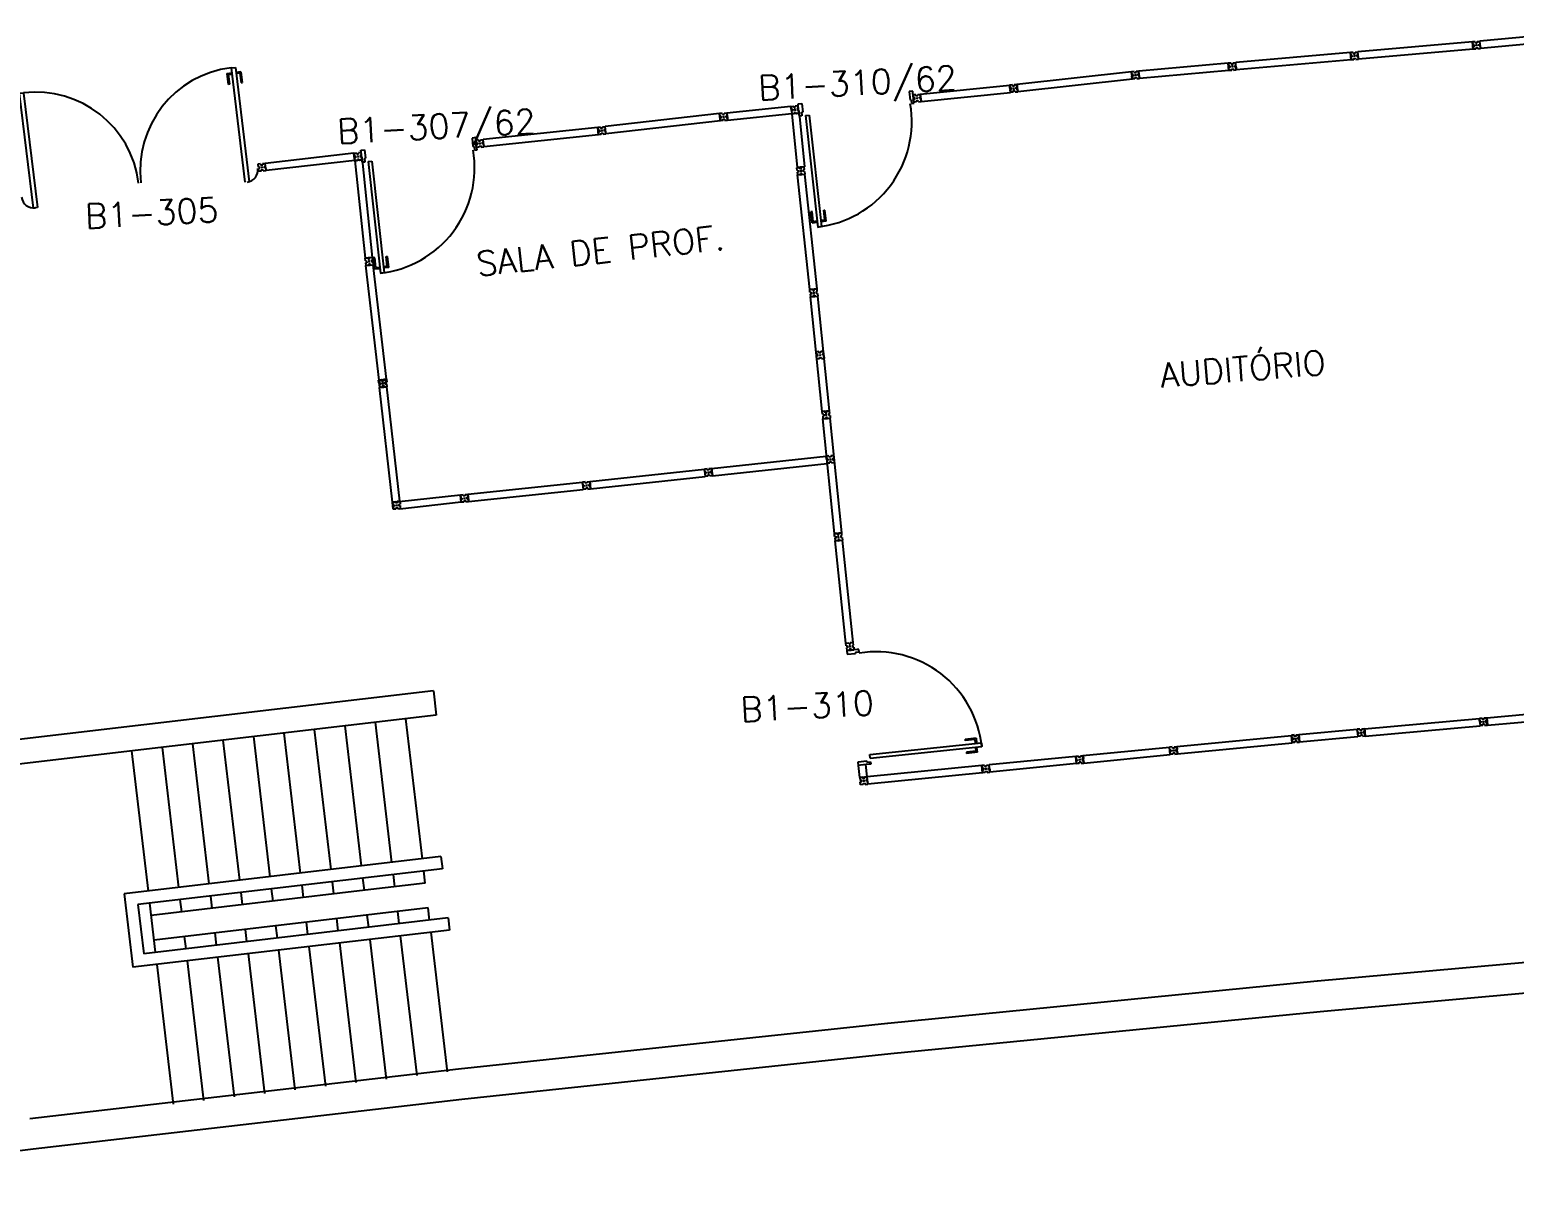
# Model space of a CAD drawing. Header units: millimetres. Extents: x 2757 to 3055, y 1102 to 1216.
# Drawn here: x 2861.88 to 2873.99, y 1186.75 to 1196.31 of the extents above; entities that cross this region are included whole.
import ezdxf

# ---------------------------------------------------------------- set-up
doc = ezdxf.new("R2010")
doc.units = ezdxf.units.MM
for name, color, linetype in [('BANC', 2, 'Continuous'), ('DIV', 2, 'Continuous'), ('ESC', 1, 'Continuous'), ('TEXTO', 2, 'Continuous'), ('TEXTO-ENDEREÇO', 2, 'Continuous')]:
    doc.layers.add(name, color=color, linetype=linetype)
doc.styles.add('UNB-100', font='simplex.shx', dxfattribs={"height": 0.2})
doc.styles.add('UNB-100-1', font='simplex.shx', dxfattribs={"height": 0.2})

# ---------------------------------------------------------------- blocks, each defined once
blk = doc.blocks.new('DIVMT-SLC')
for p, q in [((-0.03, 0.03), (-0.03, 0.006)), ((-0.008, 0.03), (-0.03, 0.03)), ((-0.0185, 0.006), (-0.03, 0.006)), ((-0.0185, -0.006), (-0.0185, 0.006)), ((-0.008, 0.03), (-0.008, 0.02)), ((-0.008, 0.02), (0.008, 0.02)), ((-0.0051, 0), (0.0051, 0)), ((0.0051, 0), (-0.0051, 0)), ((-0.0051, 0), (0.0051, 0)), ((0, -0.0051), (0, 0.0051)), ((0, 0.0051), (0, -0.0051)), ((0.008, 0.03), (0.008, 0.02)), ((0.008, 0.03), (0.03, 0.03)), ((0.0205, 0.006), (0.03, 0.006)), ((0.0205, -0.006), (0.0205, 0.006)), ((0.0205, 0.006), (0.0205, -0.006)), ((0.0205, 0.006), (0.03, 0.006)), ((0.97, 0.03), (0.03, 0.03)), ((0.03, 0.006), (0.03, 0.03)), ((0.03, -0.03), (0.03, 0.03)), ((0.03, -0.005), (0.03, 0.005)), ((0.97, -0.03), (0.97, 0.03)), ((0.97, 0.03), (0.97, 0.009)), ((0.97, 0.009), (0.97, 0.027)), ((0.9795, 0.006), (0.97, 0.006)), ((0.97, -0.005), (0.97, 0.005)), ((0.9795, 0.006), (0.9795, -0.006)), ((1.0051, 0), (0.9949, 0)), ((1, 0.0051), (1, -0.0051)), ((-0.0185, -0.006), (-0.03, -0.006)), ((-0.03, -0.03), (-0.03, -0.006)), ((-0.008, -0.03), (-0.03, -0.03)), ((-0.008, -0.03), (-0.008, -0.02)), ((-0.008, -0.02), (0.008, -0.02)), ((0.008, -0.03), (0.008, -0.02)), ((0.008, -0.03), (0.03, -0.03)), ((0.0205, -0.006), (0.03, -0.006)), ((0.0205, -0.006), (0.03, -0.006)), ((0.03, -0.006), (0.03, -0.03)), ((0.97, -0.03), (0.03, -0.03)), ((0.9795, -0.006), (0.97, -0.006)), ((0.97, -0.009), (0.97, -0.027))]:
    blk.add_line(p, q)
blk = doc.blocks.new('PDV2D-SLC')
at = {"layer": 'DIV'}
for p, q in [((0.03, 0.05), (0.06, 0.05)), ((0.03, 0.035), (0.03, 0.05)), ((0.03, -0.035), (0.03, 0.035)), ((0.06, 0.05), (0.06, -0.02)), ((0.941, 0.05), (0.941, -0.02)), ((0.971, 0.05), (0.941, 0.05)), ((0.971, 0.035), (0.971, 0.05)), ((0.971, -0.035), (0.971, 0.035)), ((0.03, -0.05), (0.03, -0.035)), ((0.05, -0.05), (0.03, -0.05)), ((0.05, -0.02), (0.06, -0.02)), ((0.05, -0.02), (0.05, -0.05)), ((0.079, -0.05), (0.109, -0.05)), ((0.079, -0.05), (0.079, -0.965)), ((0.109, -0.05), (0.109, -0.965)), ((0.951, -0.02), (0.941, -0.02)), ((0.951, -0.02), (0.951, -0.05)), ((0.951, -0.05), (0.971, -0.05)), ((0.971, -0.05), (0.971, -0.035)), ((0.109, -0.965), (0.079, -0.965))]:
    blk.add_line(p, q, dxfattribs=at)
at = {"layer": 'DIV', "color": 1}
for p, q in [((0.036, -0.925), (0.036, -0.835)), ((0.046, -0.835), (0.036, -0.835)), ((0.046, -0.915), (0.046, -0.835)), ((0.141, -0.915), (0.141, -0.835)), ((0.141, -0.835), (0.151, -0.835)), ((0.151, -0.925), (0.151, -0.835)), ((0.036, -0.925), (0.076, -0.925)), ((0.046, -0.915), (0.076, -0.915)), ((0.141, -0.915), (0.111, -0.915)), ((0.151, -0.925), (0.111, -0.925))]:
    blk.add_line(p, q, dxfattribs=at)
blk.add_arc((0.076, -0.1), 0.865, 270, 3.3214, dxfattribs=at)
blk = doc.blocks.new('PDVDP-SLC')
for p, q in [((0.112, 0.84), (0.112, -0.1)), ((0.147, 0.84), (0.112, 0.84)), ((0.147, 0.84), (0.147, -0.1)), ((1.853, 0.84), (1.888, 0.84)), ((1.853, 0.84), (1.853, -0.1)), ((1.888, 0.84), (1.888, -0.1)), ((0.009, 0), (-0.009, 0)), ((0, -0.012), (0, 0.01)), ((0.147, -0.1), (0.112, -0.1))]:
    blk.add_line(p, q)
for centre, radius, start, end in [((0.148, -0.002), 0.843, 0, 90), ((1.853, -0.002), 0.843, 90, 180), ((0.131, 0), 0.101, 180, 270), ((1.87, 0), 0.101, 270, 0)]:
    blk.add_arc(centre, radius, start, end)
blk = doc.blocks.new('ESCBSL-SLC')
for p, q in [((0.005, 3.105), (4.007, 3.105)), ((0.005, 3.105), (0.005, 2.905)), ((4.007, 3.105), (4.007, 0.005)), ((0.005, 2.905), (4.007, 2.905)), ((0.254, 1.755), (0.254, 2.905)), ((0.504, 1.755), (0.504, 2.905)), ((0.754, 1.755), (0.754, 2.905)), ((1.004, 1.755), (1.004, 2.905)), ((1.254, 1.755), (1.254, 2.905)), ((1.504, 1.755), (1.504, 2.905)), ((1.754, 1.755), (1.754, 2.905)), ((2.004, 1.755), (2.004, 2.905)), ((2.254, 1.755), (2.254, 2.905)), ((2.504, 1.755), (2.504, 2.905)), ((3.807, 2.905), (3.807, 0.005)), ((3.927, 2.905), (3.927, 0.005)), ((0.102, 1.755), (2.702, 1.755)), ((0.102, 1.755), (0.102, 1.655)), ((2.702, 1.755), (2.702, 1.152)), ((0.102, 1.655), (2.602, 1.655)), ((0.254, 1.555), (0.254, 1.655)), ((0.504, 1.555), (0.504, 1.655)), ((0.754, 1.555), (0.754, 1.655)), ((1.004, 1.555), (1.004, 1.655)), ((1.254, 1.555), (1.254, 1.655)), ((1.504, 1.555), (1.504, 1.655)), ((1.754, 1.555), (1.754, 1.655)), ((2.004, 1.555), (2.004, 1.655)), ((2.254, 1.555), (2.254, 1.655)), ((2.504, 1.252), (2.504, 1.655)), ((2.602, 1.655), (2.602, 1.252)), ((0.254, 1.555), (0.747, 1.555)), ((0.747, 1.555), (1.533, 1.555)), ((1.468, 1.555), (1.745, 1.555)), ((1.745, 1.555), (2.504, 1.555)), ((0.254, 1.352), (2.504, 1.352)), ((0.254, 1.252), (0.254, 1.352)), ((0.504, 1.252), (0.504, 1.352)), ((0.754, 1.252), (0.754, 1.352)), ((1.004, 1.252), (1.004, 1.352)), ((1.254, 1.252), (1.254, 1.352)), ((1.504, 1.252), (1.504, 1.352)), ((1.754, 1.252), (1.754, 1.352)), ((2.004, 1.252), (2.004, 1.352)), ((2.254, 1.252), (2.254, 1.352)), ((0.102, 1.252), (2.602, 1.252)), ((0.102, 1.252), (0.102, 1.152)), ((0.102, 1.152), (2.702, 1.152)), ((0.254, 0.005), (0.254, 1.152)), ((0.504, 0.005), (0.504, 1.152)), ((0.754, 0.005), (0.754, 1.152)), ((1.004, 0.005), (1.004, 1.152)), ((1.254, 0.005), (1.254, 1.152)), ((1.504, 0.005), (1.504, 1.152)), ((1.754, 0.005), (1.754, 1.152)), ((2.004, 0.005), (2.004, 1.152)), ((2.254, 0.005), (2.254, 1.152)), ((2.504, 0.005), (2.504, 1.152))]:
    blk.add_line(p, q)
blk = doc.blocks.new('MTT-SLC')
for p, q in [((-0.008, 0.03), (-0.03, 0.03)), ((-0.03, 0.03), (-0.03, 0.006)), ((-0.0185, 0.006), (-0.03, 0.006)), ((-0.0185, -0.006), (-0.0185, 0.006)), ((-0.008, 0.03), (-0.008, 0.02)), ((-0.008, 0.02), (0.008, 0.02)), ((-0.0051, 0), (0.0051, 0)), ((0, -0.0051), (0, 0.0051)), ((0.008, 0.03), (0.03, 0.03)), ((0.008, 0.03), (0.008, 0.02)), ((0.0205, -0.006), (0.0205, 0.006)), ((0.0205, 0.006), (0.03, 0.006)), ((0.03, 0.006), (0.03, 0.03)), ((-0.03, -0.03), (-0.03, -0.006)), ((-0.0185, -0.006), (-0.03, -0.006)), ((-0.008, -0.03), (-0.03, -0.03)), ((-0.008, -0.02), (0.008, -0.02)), ((-0.008, -0.03), (-0.008, -0.02)), ((0.008, -0.03), (0.008, -0.02)), ((0.008, -0.03), (0.03, -0.03)), ((0.0205, -0.006), (0.03, -0.006)), ((0.03, -0.006), (0.03, -0.03))]:
    blk.add_line(p, q)
blk = doc.blocks.new('MDIVMT-SLC')
for p, q in [((-0.03, 0.03), (-0.03, 0.006)), ((-0.008, 0.03), (-0.03, 0.03)), ((-0.0185, 0.006), (-0.03, 0.006)), ((-0.0185, -0.006), (-0.0185, 0.006)), ((-0.008, 0.03), (-0.008, 0.02)), ((-0.008, 0.02), (0.008, 0.02)), ((-0.0051, 0), (0.0051, 0)), ((-0.0051, 0), (0.0051, 0)), ((0, -0.0051), (0, 0.0051)), ((0, -0.0051), (0, 0.0051)), ((0.008, 0.03), (0.008, 0.02)), ((0.008, 0.03), (0.03, 0.03)), ((0.0205, 0.006), (0.03, 0.006)), ((0.0205, -0.006), (0.0205, 0.006)), ((0.0205, 0.006), (0.03, 0.006)), ((0.0205, -0.006), (0.0205, 0.006)), ((0.03, 0.03), (0.03, -0.03)), ((0.03, 0.03), (0.47, 0.03)), ((0.03, 0.006), (0.03, 0.03)), ((0.03, 0.009), (0.03, 0.027)), ((0.03, 0.005), (0.03, -0.005)), ((0.47, 0.03), (0.47, -0.03)), ((0.4795, 0.006), (0.47, 0.006)), ((0.47, 0.005), (0.47, -0.005)), ((0.4795, -0.006), (0.4795, 0.006)), ((0.4949, 0), (0.5051, 0)), ((0.5051, 0), (0.4949, 0)), ((0.5, -0.0051), (0.5, 0.0051)), ((-0.0185, -0.006), (-0.03, -0.006)), ((-0.03, -0.03), (-0.03, -0.006)), ((-0.008, -0.03), (-0.03, -0.03)), ((-0.008, -0.03), (-0.008, -0.02)), ((-0.008, -0.02), (0.008, -0.02)), ((0.008, -0.03), (0.008, -0.02)), ((0.008, -0.03), (0.03, -0.03)), ((0.0205, -0.006), (0.03, -0.006)), ((0.0205, -0.006), (0.03, -0.006)), ((0.03, -0.006), (0.03, -0.03)), ((0.03, -0.03), (0.03, -0.009)), ((0.03, -0.009), (0.03, -0.027)), ((0.03, -0.03), (0.47, -0.03)), ((0.4795, -0.006), (0.47, -0.006))]:
    blk.add_line(p, q)

msp = doc.modelspace()

# ---------------------------------------------------------------- linework, layer by layer
at = {"color": 2}
for p, q in [((2868.441, 1192.202), (2868.465, 1192.205)), ((2868.443, 1192.18), (2868.441, 1192.202)), ((2868.443, 1192.18), (2868.453, 1192.182)), ((2868.445, 1192.165), (2868.455, 1192.166)), ((2868.445, 1192.165), (2868.447, 1192.143)), ((2868.453, 1192.182), (2868.455, 1192.166)), ((2868.466, 1192.193), (2868.465, 1192.205)), ((2868.466, 1192.193), (2868.478, 1192.195)), ((2868.469, 1192.175), (2868.479, 1192.176)), ((2868.479, 1192.176), (2868.469, 1192.175)), ((2868.473, 1192.181), (2868.475, 1192.171)), ((2868.475, 1192.171), (2868.473, 1192.181)), ((2868.473, 1192.181), (2868.475, 1192.171)), ((2868.501, 1192.209), (2868.477, 1192.206)), ((2868.478, 1192.195), (2868.477, 1192.206)), ((2868.503, 1192.187), (2868.493, 1192.186)), ((2868.493, 1192.186), (2868.495, 1192.17)), ((2868.505, 1192.171), (2868.495, 1192.17)), ((2868.503, 1192.187), (2868.501, 1192.209)), ((2868.505, 1192.171), (2868.507, 1192.149)), ((2868.447, 1192.143), (2868.507, 1192.149)), ((2868.471, 1192.145), (2868.447, 1192.143)), ((2868.535, 1191.309), (2868.447, 1192.143)), ((2868.47, 1192.155), (2868.482, 1192.156)), ((2868.482, 1192.156), (2868.47, 1192.155)), ((2868.47, 1192.155), (2868.471, 1192.145)), ((2868.47, 1192.155), (2868.471, 1192.145)), ((2868.472, 1192.145), (2868.482, 1192.146)), ((2868.482, 1192.156), (2868.483, 1192.146)), ((2868.482, 1192.156), (2868.483, 1192.146)), ((2868.483, 1192.146), (2868.507, 1192.149)), ((2868.595, 1191.315), (2868.507, 1192.149)), ((2868.536, 1191.309), (2868.559, 1191.311)), ((2868.561, 1191.3), (2868.559, 1191.311)), ((2868.595, 1191.315), (2868.571, 1191.313)), ((2868.573, 1191.301), (2868.571, 1191.313)), ((2868.598, 1191.293), (2868.595, 1191.315)), ((2868.538, 1191.287), (2868.536, 1191.309)), ((2868.538, 1191.287), (2868.548, 1191.288)), ((2868.539, 1191.271), (2868.549, 1191.272)), ((2868.539, 1191.271), (2868.542, 1191.249)), ((2868.542, 1191.249), (2868.601, 1191.255)), ((2868.566, 1191.252), (2868.542, 1191.249)), ((2868.548, 1191.288), (2868.549, 1191.272)), ((2868.561, 1191.3), (2868.573, 1191.301)), ((2868.563, 1191.282), (2868.574, 1191.283)), ((2868.574, 1191.283), (2868.563, 1191.282)), ((2868.565, 1191.261), (2868.577, 1191.262)), ((2868.577, 1191.262), (2868.565, 1191.261)), ((2868.565, 1191.261), (2868.566, 1191.252)), ((2868.565, 1191.261), (2868.566, 1191.252)), ((2868.567, 1191.252), (2868.577, 1191.253)), ((2868.568, 1191.287), (2868.569, 1191.277)), ((2868.569, 1191.277), (2868.568, 1191.287)), ((2868.568, 1191.287), (2868.569, 1191.277)), ((2868.577, 1191.262), (2868.578, 1191.253)), ((2868.577, 1191.262), (2868.578, 1191.253)), ((2868.578, 1191.253), (2868.601, 1191.255)), ((2868.598, 1191.293), (2868.588, 1191.292)), ((2868.588, 1191.292), (2868.589, 1191.276)), ((2868.599, 1191.277), (2868.589, 1191.276)), ((2868.599, 1191.277), (2868.601, 1191.255))]:
    msp.add_line(p, q, dxfattribs=at)
for p, q in [((2868.649, 1190.213), (2868.639, 1190.313)), ((2868.709, 1190.219), (2868.699, 1190.319)), ((2868.649, 1190.213), (2868.709, 1190.219)), ((2868.67, 1190.215), (2868.652, 1190.214)), ((2868.674, 1190.206), (2868.673, 1190.216)), ((2868.674, 1190.216), (2868.684, 1190.217)), ((2868.686, 1190.208), (2868.674, 1190.206)), ((2868.687, 1190.187), (2868.677, 1190.186)), ((2868.683, 1190.181), (2868.682, 1190.192)), ((2868.686, 1190.208), (2868.685, 1190.217)), ((2868.688, 1190.217), (2868.706, 1190.219)), ((2868.709, 1190.219), (2868.688, 1190.217))]:
    msp.add_line(p, q)
at = {"layer": 'BANC'}
for p, q in [((2875.886, 1188.868), (2872.382, 1188.553)), ((2872.379, 1188.553), (2868.878, 1188.209)), ((2875.908, 1188.619), (2872.404, 1188.304)), ((2872.404, 1188.304), (2868.902, 1187.96)), ((2868.875, 1188.209), (2865.377, 1187.835)), ((2868.902, 1187.96), (2865.404, 1187.587)), ((2865.375, 1187.835), (2861.88, 1187.431)), ((2865.404, 1187.587), (2861.908, 1187.183)), ((2861.908, 1187.183), (2858.417, 1186.75))]:
    msp.add_line(p, q, dxfattribs=at)
at = {"layer": 'DIV'}
for p, q in [((2871.654, 1196.038), (2870.925, 1195.975)), ((2871.659, 1195.979), (2871.654, 1196.038)), ((2871.654, 1196.038), (2871.656, 1196.018)), ((2871.656, 1196.018), (2871.654, 1196.035)), ((2863.487, 1195.956), (2863.526, 1195.96)), ((2863.487, 1195.956), (2863.497, 1195.866)), ((2863.498, 1195.947), (2863.528, 1195.95)), ((2863.498, 1195.947), (2863.507, 1195.867)), ((2863.601, 1195.969), (2863.561, 1195.964)), ((2863.592, 1195.958), (2863.562, 1195.955)), ((2863.592, 1195.958), (2863.602, 1195.879)), ((2863.601, 1195.969), (2863.611, 1195.88)), ((2870.887, 1195.971), (2870.865, 1195.969)), ((2870.865, 1195.969), (2870.867, 1195.946)), ((2870.878, 1195.947), (2870.867, 1195.946)), ((2870.879, 1195.935), (2870.868, 1195.934)), ((2870.87, 1195.91), (2870.868, 1195.934)), ((2870.879, 1195.935), (2870.878, 1195.947)), ((2870.887, 1195.971), (2870.888, 1195.961)), ((2870.888, 1195.961), (2870.903, 1195.963)), ((2870.891, 1195.922), (2870.907, 1195.923)), ((2870.892, 1195.912), (2870.891, 1195.922)), ((2870.892, 1195.942), (2870.902, 1195.943)), ((2870.902, 1195.943), (2870.892, 1195.942)), ((2870.892, 1195.942), (2870.902, 1195.943)), ((2870.898, 1195.937), (2870.897, 1195.947)), ((2870.897, 1195.947), (2870.898, 1195.937)), ((2870.903, 1195.973), (2870.925, 1195.975)), ((2870.903, 1195.973), (2870.903, 1195.963)), ((2870.908, 1195.913), (2870.907, 1195.923)), ((2870.908, 1195.913), (2870.93, 1195.915)), ((2870.917, 1195.95), (2870.927, 1195.951)), ((2870.917, 1195.95), (2870.927, 1195.951)), ((2870.918, 1195.938), (2870.917, 1195.95)), ((2870.917, 1195.95), (2870.918, 1195.938)), ((2870.918, 1195.938), (2870.928, 1195.939)), ((2870.918, 1195.938), (2870.928, 1195.939)), ((2870.927, 1195.951), (2870.925, 1195.975)), ((2870.93, 1195.915), (2870.925, 1195.975)), ((2870.928, 1195.94), (2870.927, 1195.95)), ((2870.928, 1195.939), (2870.93, 1195.915)), ((2871.659, 1195.979), (2870.93, 1195.915)), ((2871.666, 1196.015), (2871.656, 1196.015)), ((2871.657, 1196.004), (2871.656, 1196.014)), ((2871.667, 1196.003), (2871.657, 1196.003)), ((2871.657, 1196), (2871.659, 1195.982)), ((2871.666, 1196.015), (2871.667, 1196.003)), ((2871.692, 1196.012), (2871.682, 1196.011)), ((2871.686, 1196.016), (2871.687, 1196.006)), ((2863.507, 1195.867), (2863.497, 1195.866)), ((2863.602, 1195.879), (2863.611, 1195.88)), ((2869.142, 1195.786), (2869.871, 1195.86)), ((2869.149, 1195.726), (2869.877, 1195.8)), ((2869.871, 1195.86), (2869.877, 1195.8)), ((2869.883, 1195.837), (2869.873, 1195.836)), ((2869.873, 1195.835), (2869.874, 1195.825)), ((2869.884, 1195.825), (2869.875, 1195.824)), ((2869.884, 1195.825), (2869.883, 1195.837)), ((2869.899, 1195.832), (2869.909, 1195.833)), ((2869.909, 1195.833), (2869.899, 1195.832)), ((2869.909, 1195.833), (2869.899, 1195.832)), ((2869.899, 1195.832), (2869.909, 1195.833)), ((2869.903, 1195.838), (2869.904, 1195.828)), ((2869.904, 1195.828), (2869.903, 1195.838)), ((2869.924, 1195.841), (2869.933, 1195.842)), ((2869.924, 1195.841), (2869.925, 1195.829)), ((2869.925, 1195.829), (2869.934, 1195.83)), ((2869.937, 1195.806), (2869.931, 1195.866)), ((2869.934, 1195.831), (2869.933, 1195.841)), ((2870.892, 1195.912), (2870.87, 1195.91)), ((2867.565, 1195.634), (2868.087, 1195.688)), ((2868.087, 1195.688), (2868.093, 1195.628)), ((2868.152, 1195.631), (2868.147, 1195.69)), ((2869.105, 1195.782), (2869.083, 1195.78)), ((2869.083, 1195.78), (2869.085, 1195.756)), ((2869.097, 1195.757), (2869.085, 1195.756)), ((2869.098, 1195.745), (2869.086, 1195.744)), ((2869.089, 1195.72), (2869.086, 1195.744)), ((2869.111, 1195.723), (2869.089, 1195.72)), ((2869.098, 1195.745), (2869.097, 1195.757)), ((2869.105, 1195.782), (2869.106, 1195.772)), ((2869.106, 1195.772), (2869.122, 1195.774)), ((2869.11, 1195.733), (2869.126, 1195.734)), ((2869.111, 1195.723), (2869.11, 1195.733)), ((2869.111, 1195.753), (2869.121, 1195.754)), ((2869.111, 1195.753), (2869.121, 1195.754)), ((2869.116, 1195.748), (2869.115, 1195.758)), ((2869.116, 1195.748), (2869.115, 1195.758)), ((2869.121, 1195.784), (2869.142, 1195.786)), ((2869.121, 1195.784), (2869.122, 1195.774)), ((2869.127, 1195.724), (2869.126, 1195.734)), ((2869.127, 1195.724), (2869.149, 1195.726)), ((2869.135, 1195.761), (2869.145, 1195.762)), ((2869.135, 1195.761), (2869.145, 1195.762)), ((2869.137, 1195.749), (2869.135, 1195.761)), ((2869.137, 1195.749), (2869.135, 1195.761)), ((2869.137, 1195.749), (2869.146, 1195.75)), ((2869.137, 1195.749), (2869.146, 1195.75)), ((2869.145, 1195.762), (2869.142, 1195.786)), ((2869.142, 1195.786), (2869.149, 1195.726)), ((2869.145, 1195.765), (2869.143, 1195.783)), ((2869.145, 1195.761), (2869.146, 1195.751)), ((2869.146, 1195.75), (2869.149, 1195.726)), ((2869.146, 1195.747), (2869.148, 1195.729)), ((2869.149, 1195.726), (2869.146, 1195.747)), ((2867.527, 1195.63), (2867.505, 1195.628)), ((2867.505, 1195.628), (2867.508, 1195.604)), ((2867.519, 1195.605), (2867.508, 1195.604)), ((2867.52, 1195.593), (2867.509, 1195.592)), ((2867.511, 1195.568), (2867.509, 1195.592)), ((2867.533, 1195.571), (2867.511, 1195.568)), ((2867.52, 1195.593), (2867.519, 1195.605)), ((2867.527, 1195.63), (2867.528, 1195.62)), ((2867.528, 1195.62), (2867.544, 1195.622)), ((2867.532, 1195.581), (2867.548, 1195.582)), ((2867.533, 1195.571), (2867.532, 1195.581)), ((2867.533, 1195.601), (2867.543, 1195.602)), ((2867.533, 1195.601), (2867.543, 1195.602)), ((2867.539, 1195.596), (2867.538, 1195.606)), ((2867.539, 1195.596), (2867.538, 1195.606)), ((2867.543, 1195.632), (2867.565, 1195.634)), ((2867.543, 1195.632), (2867.544, 1195.622)), ((2867.549, 1195.572), (2867.548, 1195.582)), ((2867.549, 1195.572), (2867.571, 1195.575)), ((2867.558, 1195.609), (2867.567, 1195.61)), ((2867.558, 1195.609), (2867.567, 1195.61)), ((2867.559, 1195.597), (2867.558, 1195.609)), ((2867.559, 1195.597), (2867.558, 1195.609)), ((2867.559, 1195.597), (2867.569, 1195.598)), ((2867.559, 1195.597), (2867.569, 1195.598)), ((2867.567, 1195.61), (2867.565, 1195.634)), ((2867.565, 1195.634), (2867.571, 1195.575)), ((2867.567, 1195.613), (2867.565, 1195.631)), ((2867.568, 1195.609), (2867.569, 1195.599)), ((2867.569, 1195.598), (2867.571, 1195.575)), ((2867.569, 1195.595), (2867.571, 1195.577)), ((2867.571, 1195.575), (2867.569, 1195.595)), ((2867.571, 1195.575), (2868.093, 1195.628)), ((2868.099, 1195.665), (2868.089, 1195.664)), ((2868.089, 1195.663), (2868.09, 1195.653)), ((2868.1, 1195.653), (2868.09, 1195.652)), ((2868.1, 1195.653), (2868.099, 1195.665)), ((2868.115, 1195.661), (2868.125, 1195.662)), ((2868.125, 1195.662), (2868.115, 1195.661)), ((2868.115, 1195.657), (2868.125, 1195.658)), ((2868.125, 1195.658), (2868.115, 1195.657)), ((2868.12, 1195.656), (2868.119, 1195.666)), ((2868.119, 1195.663), (2868.12, 1195.653)), ((2868.14, 1195.666), (2868.149, 1195.667)), ((2868.14, 1195.666), (2868.141, 1195.654)), ((2868.141, 1195.654), (2868.15, 1195.655)), ((2868.15, 1195.656), (2868.149, 1195.666)), ((2864.583, 1195.31), (2864.559, 1195.308)), ((2864.56, 1195.296), (2864.559, 1195.308)), ((2864.585, 1195.288), (2864.583, 1195.31)), ((2863.762, 1195.218), (2863.74, 1195.216)), ((2863.74, 1195.216), (2863.742, 1195.192)), ((2863.754, 1195.193), (2863.742, 1195.192)), ((2863.755, 1195.181), (2863.754, 1195.193)), ((2863.762, 1195.218), (2863.763, 1195.208)), ((2863.763, 1195.208), (2863.779, 1195.21)), ((2863.768, 1195.189), (2863.778, 1195.19)), ((2863.778, 1195.19), (2863.768, 1195.189)), ((2863.768, 1195.189), (2863.778, 1195.19)), ((2863.772, 1195.194), (2863.774, 1195.184)), ((2863.774, 1195.184), (2863.772, 1195.194)), ((2863.778, 1195.22), (2863.799, 1195.222)), ((2863.778, 1195.22), (2863.779, 1195.21)), ((2863.793, 1195.197), (2863.802, 1195.199)), ((2863.793, 1195.197), (2863.802, 1195.199)), ((2863.793, 1195.197), (2863.794, 1195.186)), ((2863.794, 1195.186), (2863.793, 1195.197)), ((2863.794, 1195.186), (2863.803, 1195.187)), ((2863.794, 1195.186), (2863.803, 1195.187)), ((2864.523, 1195.304), (2863.799, 1195.222)), ((2863.806, 1195.163), (2863.799, 1195.222)), ((2863.802, 1195.199), (2863.799, 1195.222)), ((2863.803, 1195.188), (2863.802, 1195.198)), ((2863.803, 1195.187), (2863.806, 1195.163)), ((2864.53, 1195.244), (2863.806, 1195.163)), ((2864.523, 1195.304), (2864.547, 1195.306)), ((2864.525, 1195.282), (2864.523, 1195.304)), ((2864.523, 1195.304), (2864.525, 1195.283)), ((2864.53, 1195.244), (2864.523, 1195.304)), ((2864.525, 1195.283), (2864.523, 1195.301)), ((2864.525, 1195.282), (2864.535, 1195.283)), ((2864.535, 1195.281), (2864.526, 1195.28)), ((2864.527, 1195.269), (2864.526, 1195.279)), ((2864.536, 1195.269), (2864.527, 1195.268)), ((2864.527, 1195.266), (2864.537, 1195.267)), ((2864.527, 1195.266), (2864.53, 1195.244)), ((2864.527, 1195.265), (2864.529, 1195.247)), ((2864.589, 1195.251), (2864.53, 1195.244)), ((2864.554, 1195.247), (2864.53, 1195.244)), ((2864.53, 1195.244), (2864.551, 1195.246)), ((2864.53, 1195.244), (2864.614, 1194.448)), ((2864.551, 1195.246), (2864.533, 1195.244)), ((2864.535, 1195.283), (2864.537, 1195.267)), ((2864.535, 1195.281), (2864.536, 1195.269)), ((2864.548, 1195.295), (2864.547, 1195.306)), ((2864.548, 1195.295), (2864.56, 1195.296)), ((2864.551, 1195.276), (2864.561, 1195.278)), ((2864.551, 1195.276), (2864.561, 1195.278)), ((2864.561, 1195.278), (2864.551, 1195.276)), ((2864.553, 1195.256), (2864.564, 1195.257)), ((2864.553, 1195.256), (2864.564, 1195.257)), ((2864.553, 1195.256), (2864.554, 1195.247)), ((2864.553, 1195.256), (2864.554, 1195.247)), ((2864.564, 1195.248), (2864.555, 1195.247)), ((2864.556, 1195.282), (2864.557, 1195.272)), ((2864.556, 1195.282), (2864.557, 1195.272)), ((2864.556, 1195.282), (2864.557, 1195.272)), ((2864.564, 1195.257), (2864.565, 1195.248)), ((2864.564, 1195.257), (2864.565, 1195.248)), ((2864.565, 1195.248), (2864.589, 1195.251)), ((2864.568, 1195.248), (2864.586, 1195.25)), ((2864.585, 1195.288), (2864.575, 1195.287)), ((2864.575, 1195.287), (2864.577, 1195.271)), ((2864.587, 1195.272), (2864.577, 1195.271)), ((2864.587, 1195.272), (2864.589, 1195.251)), ((2864.589, 1195.251), (2864.673, 1194.455)), ((2863.755, 1195.181), (2863.744, 1195.18)), ((2863.747, 1195.156), (2863.744, 1195.18)), ((2863.768, 1195.159), (2863.747, 1195.156)), ((2863.767, 1195.168), (2863.783, 1195.17)), ((2863.768, 1195.159), (2863.767, 1195.168)), ((2863.784, 1195.16), (2863.783, 1195.17)), ((2863.784, 1195.16), (2863.806, 1195.163)), ((2864.673, 1194.455), (2864.614, 1194.448)), ((2864.638, 1194.442), (2864.637, 1194.451)), ((2864.648, 1194.452), (2864.638, 1194.451)), ((2864.638, 1194.442), (2864.65, 1194.443)), ((2864.642, 1194.421), (2864.652, 1194.422)), ((2864.647, 1194.417), (2864.646, 1194.427)), ((2864.646, 1194.427), (2864.647, 1194.417)), ((2864.65, 1194.443), (2864.649, 1194.452)), ((2864.75, 1193.457), (2864.728, 1193.455)), ((2864.73, 1193.431), (2864.728, 1193.455)), ((2864.734, 1193.395), (2864.728, 1193.455)), ((2864.728, 1193.455), (2864.73, 1193.434)), ((2864.73, 1193.434), (2864.728, 1193.452)), ((2864.74, 1193.432), (2864.73, 1193.431)), ((2864.74, 1193.432), (2864.73, 1193.431)), ((2864.731, 1193.42), (2864.73, 1193.43)), ((2864.741, 1193.42), (2864.732, 1193.419)), ((2864.741, 1193.42), (2864.732, 1193.419)), ((2864.732, 1193.419), (2864.734, 1193.395)), ((2864.732, 1193.416), (2864.734, 1193.398)), ((2864.756, 1193.398), (2864.734, 1193.395)), ((2864.74, 1193.432), (2864.741, 1193.42)), ((2864.74, 1193.432), (2864.741, 1193.42)), ((2864.75, 1193.457), (2864.751, 1193.447)), ((2864.767, 1193.449), (2864.751, 1193.447)), ((2864.771, 1193.409), (2864.755, 1193.408)), ((2864.756, 1193.398), (2864.755, 1193.408)), ((2864.766, 1193.429), (2864.756, 1193.428)), ((2864.766, 1193.429), (2864.756, 1193.428)), ((2864.76, 1193.433), (2864.761, 1193.423)), ((2864.76, 1193.433), (2864.761, 1193.423)), ((2864.766, 1193.459), (2864.788, 1193.461)), ((2864.766, 1193.459), (2864.767, 1193.449)), ((2864.772, 1193.399), (2864.771, 1193.409)), ((2864.772, 1193.399), (2864.794, 1193.402)), ((2864.779, 1193.436), (2864.79, 1193.437)), ((2864.779, 1193.436), (2864.78, 1193.424)), ((2864.78, 1193.424), (2864.791, 1193.425)), ((2864.788, 1193.461), (2864.79, 1193.437)), ((2864.794, 1193.402), (2864.791, 1193.425)), ((2865.43, 1192.521), (2865.452, 1192.524)), ((2865.452, 1192.524), (2865.454, 1192.5)), ((2864.86, 1192.463), (2864.838, 1192.46)), ((2864.841, 1192.437), (2864.838, 1192.46)), ((2864.844, 1192.401), (2864.838, 1192.46)), ((2864.838, 1192.46), (2864.84, 1192.44)), ((2864.84, 1192.44), (2864.839, 1192.457)), ((2864.85, 1192.437), (2864.841, 1192.437)), ((2864.85, 1192.437), (2864.841, 1192.437)), ((2864.842, 1192.426), (2864.841, 1192.436)), ((2864.851, 1192.426), (2864.842, 1192.425)), ((2864.851, 1192.426), (2864.842, 1192.425)), ((2864.842, 1192.425), (2864.844, 1192.401)), ((2864.842, 1192.422), (2864.844, 1192.404)), ((2864.866, 1192.403), (2864.844, 1192.401)), ((2864.85, 1192.437), (2864.851, 1192.426)), ((2864.85, 1192.437), (2864.851, 1192.426)), ((2864.86, 1192.463), (2864.861, 1192.453)), ((2864.877, 1192.454), (2864.861, 1192.453)), ((2864.881, 1192.415), (2864.865, 1192.413)), ((2864.866, 1192.403), (2864.865, 1192.413)), ((2864.876, 1192.434), (2864.866, 1192.433)), ((2864.876, 1192.434), (2864.866, 1192.433)), ((2864.871, 1192.439), (2864.872, 1192.429)), ((2864.871, 1192.439), (2864.872, 1192.429)), ((2864.876, 1192.464), (2864.898, 1192.467)), ((2864.876, 1192.464), (2864.877, 1192.454)), ((2864.882, 1192.405), (2864.881, 1192.415)), ((2864.882, 1192.405), (2864.904, 1192.407)), ((2864.889, 1192.441), (2864.9, 1192.443)), ((2864.889, 1192.441), (2864.89, 1192.43)), ((2864.89, 1192.43), (2864.902, 1192.431)), ((2865.392, 1192.517), (2864.892, 1192.463)), ((2865.392, 1192.517), (2864.892, 1192.463)), ((2864.898, 1192.467), (2864.9, 1192.443)), ((2865.398, 1192.458), (2864.898, 1192.403)), ((2864.904, 1192.407), (2864.902, 1192.431)), ((2865.414, 1192.52), (2865.392, 1192.517)), ((2865.395, 1192.493), (2865.392, 1192.517)), ((2865.398, 1192.458), (2865.392, 1192.517)), ((2865.392, 1192.517), (2865.394, 1192.496)), ((2865.394, 1192.496), (2865.392, 1192.514)), ((2865.404, 1192.494), (2865.395, 1192.493)), ((2865.404, 1192.494), (2865.395, 1192.493)), ((2865.396, 1192.483), (2865.395, 1192.493)), ((2865.405, 1192.483), (2865.396, 1192.482)), ((2865.405, 1192.483), (2865.396, 1192.482)), ((2865.396, 1192.482), (2865.398, 1192.458)), ((2865.396, 1192.479), (2865.398, 1192.461)), ((2865.42, 1192.46), (2865.398, 1192.458)), ((2865.404, 1192.494), (2865.405, 1192.483)), ((2865.404, 1192.494), (2865.405, 1192.483)), ((2865.414, 1192.52), (2865.415, 1192.51)), ((2865.431, 1192.511), (2865.415, 1192.51)), ((2865.435, 1192.472), (2865.419, 1192.47)), ((2865.42, 1192.46), (2865.419, 1192.47)), ((2865.43, 1192.491), (2865.42, 1192.49)), ((2865.43, 1192.491), (2865.42, 1192.49)), ((2865.425, 1192.496), (2865.426, 1192.486)), ((2865.425, 1192.496), (2865.426, 1192.486)), ((2865.43, 1192.521), (2865.431, 1192.511)), ((2865.436, 1192.462), (2865.435, 1192.472)), ((2865.436, 1192.462), (2865.458, 1192.464)), ((2865.443, 1192.498), (2865.454, 1192.5)), ((2865.443, 1192.498), (2865.444, 1192.487)), ((2865.444, 1192.487), (2865.455, 1192.488)), ((2865.458, 1192.464), (2865.455, 1192.488)), ((2872.229, 1190.565), (2872.705, 1190.607)), ((2872.727, 1190.609), (2872.705, 1190.607)), ((2872.707, 1190.583), (2872.705, 1190.607)), ((2872.705, 1190.607), (2872.711, 1190.547)), ((2872.727, 1190.609), (2872.728, 1190.599)), ((2872.744, 1190.601), (2872.728, 1190.599)), ((2872.737, 1190.585), (2872.738, 1190.575)), ((2872.738, 1190.575), (2872.737, 1190.585)), ((2872.743, 1190.611), (2872.764, 1190.613)), ((2872.743, 1190.611), (2872.744, 1190.601)), ((2872.755, 1190.588), (2872.767, 1190.589)), ((2872.755, 1190.588), (2872.757, 1190.576)), ((2872.764, 1190.613), (2872.767, 1190.589)), ((2871.213, 1190.464), (2871.235, 1190.466)), ((2871.213, 1190.464), (2871.214, 1190.454)), ((2871.235, 1190.466), (2871.237, 1190.442)), ((2872.197, 1190.532), (2872.207, 1190.533)), ((2872.203, 1190.527), (2872.202, 1190.537)), ((2872.222, 1190.54), (2872.232, 1190.541)), ((2872.223, 1190.528), (2872.222, 1190.54)), ((2872.223, 1190.528), (2872.233, 1190.529)), ((2872.229, 1190.565), (2872.235, 1190.505)), ((2872.231, 1190.544), (2872.229, 1190.562)), ((2872.232, 1190.54), (2872.233, 1190.53)), ((2872.235, 1190.505), (2872.233, 1190.526)), ((2872.233, 1190.526), (2872.235, 1190.508)), ((2872.235, 1190.505), (2872.711, 1190.547)), ((2872.717, 1190.584), (2872.707, 1190.583)), ((2872.717, 1190.584), (2872.707, 1190.583)), ((2872.707, 1190.582), (2872.708, 1190.572)), ((2872.718, 1190.572), (2872.708, 1190.571)), ((2872.718, 1190.572), (2872.708, 1190.571)), ((2872.708, 1190.571), (2872.711, 1190.547)), ((2872.733, 1190.55), (2872.711, 1190.547)), ((2872.717, 1190.584), (2872.718, 1190.572)), ((2872.718, 1190.572), (2872.717, 1190.584)), ((2872.743, 1190.581), (2872.732, 1190.58)), ((2872.732, 1190.58), (2872.743, 1190.581)), ((2872.743, 1190.581), (2872.732, 1190.58)), ((2872.747, 1190.561), (2872.732, 1190.56)), ((2872.733, 1190.55), (2872.732, 1190.56)), ((2872.748, 1190.551), (2872.747, 1190.561)), ((2872.748, 1190.551), (2872.77, 1190.553)), ((2872.757, 1190.576), (2872.768, 1190.577)), ((2872.77, 1190.553), (2872.768, 1190.577)), ((2870.41, 1190.386), (2869.704, 1190.317)), ((2870.41, 1190.386), (2870.412, 1190.365)), ((2870.416, 1190.327), (2870.41, 1190.386)), ((2870.412, 1190.365), (2870.41, 1190.383)), ((2870.422, 1190.363), (2870.412, 1190.362)), ((2870.413, 1190.352), (2870.412, 1190.361)), ((2870.423, 1190.351), (2870.413, 1190.351)), ((2870.414, 1190.348), (2870.415, 1190.33)), ((2870.422, 1190.363), (2870.423, 1190.351)), ((2870.437, 1190.359), (2870.448, 1190.36)), ((2870.448, 1190.36), (2870.437, 1190.359)), ((2870.442, 1190.365), (2870.443, 1190.354)), ((2870.442, 1190.365), (2870.443, 1190.354)), ((2870.462, 1190.367), (2870.472, 1190.368)), ((2870.462, 1190.367), (2870.464, 1190.355)), ((2870.464, 1190.355), (2870.473, 1190.356)), ((2870.469, 1190.392), (2871.175, 1190.46)), ((2870.475, 1190.332), (2870.469, 1190.392)), ((2870.469, 1190.392), (2870.472, 1190.371)), ((2870.472, 1190.371), (2870.47, 1190.389)), ((2870.473, 1190.357), (2870.472, 1190.367)), ((2870.473, 1190.353), (2870.475, 1190.335)), ((2870.475, 1190.332), (2871.181, 1190.401)), ((2871.197, 1190.463), (2871.175, 1190.46)), ((2871.181, 1190.401), (2871.175, 1190.46)), ((2871.177, 1190.437), (2871.175, 1190.46)), ((2871.187, 1190.437), (2871.177, 1190.437)), ((2871.187, 1190.437), (2871.177, 1190.437)), ((2871.178, 1190.426), (2871.177, 1190.436)), ((2871.188, 1190.426), (2871.178, 1190.425)), ((2871.188, 1190.426), (2871.178, 1190.425)), ((2871.178, 1190.425), (2871.181, 1190.401)), ((2871.203, 1190.403), (2871.181, 1190.401)), ((2871.187, 1190.437), (2871.188, 1190.426)), ((2871.188, 1190.426), (2871.187, 1190.437)), ((2871.197, 1190.463), (2871.198, 1190.453)), ((2871.214, 1190.454), (2871.198, 1190.453)), ((2871.218, 1190.414), (2871.202, 1190.413)), ((2871.203, 1190.403), (2871.202, 1190.413)), ((2871.213, 1190.434), (2871.203, 1190.433)), ((2871.203, 1190.433), (2871.213, 1190.434)), ((2871.213, 1190.434), (2871.203, 1190.433)), ((2871.207, 1190.439), (2871.208, 1190.428)), ((2871.208, 1190.428), (2871.207, 1190.439)), ((2871.219, 1190.404), (2871.218, 1190.414)), ((2871.219, 1190.404), (2871.24, 1190.407)), ((2871.226, 1190.441), (2871.237, 1190.442)), ((2871.227, 1190.429), (2871.226, 1190.441)), ((2871.227, 1190.429), (2871.238, 1190.43)), ((2871.24, 1190.407), (2871.238, 1190.43)), ((2869.667, 1190.313), (2869.645, 1190.311)), ((2869.645, 1190.311), (2869.647, 1190.287)), ((2869.658, 1190.288), (2869.647, 1190.287)), ((2869.66, 1190.277), (2869.648, 1190.275)), ((2869.651, 1190.252), (2869.648, 1190.275)), ((2869.672, 1190.254), (2869.651, 1190.252)), ((2869.66, 1190.277), (2869.658, 1190.288)), ((2869.667, 1190.313), (2869.668, 1190.303)), ((2869.668, 1190.303), (2869.683, 1190.305)), ((2869.671, 1190.264), (2869.687, 1190.265)), ((2869.672, 1190.254), (2869.671, 1190.264)), ((2869.672, 1190.284), (2869.683, 1190.285)), ((2869.683, 1190.285), (2869.672, 1190.284)), ((2869.672, 1190.284), (2869.683, 1190.285)), ((2869.677, 1190.289), (2869.678, 1190.279)), ((2869.678, 1190.279), (2869.677, 1190.289)), ((2869.683, 1190.315), (2869.704, 1190.317)), ((2869.683, 1190.315), (2869.683, 1190.305)), ((2869.688, 1190.255), (2869.687, 1190.265)), ((2869.688, 1190.255), (2869.71, 1190.257)), ((2869.697, 1190.292), (2869.707, 1190.293)), ((2869.697, 1190.292), (2869.707, 1190.293)), ((2869.697, 1190.292), (2869.698, 1190.28)), ((2869.698, 1190.28), (2869.697, 1190.292)), ((2869.698, 1190.28), (2869.708, 1190.281)), ((2869.698, 1190.28), (2869.708, 1190.281)), ((2869.71, 1190.257), (2869.704, 1190.317)), ((2869.707, 1190.293), (2869.704, 1190.317)), ((2869.708, 1190.282), (2869.707, 1190.292)), ((2869.708, 1190.281), (2869.71, 1190.257)), ((2870.416, 1190.327), (2869.71, 1190.257))]:
    msp.add_line(p, q, dxfattribs=at)

# ---------------------------------------------------------------- block references
for name, p, rotation in [('DIVMT-SLC', (2873.679, 1196.185), 5.51040231632097), ('DIVMT-SLC', (2872.683, 1196.098), 4.999013039210594), ('DIVMT-SLC', (2871.687, 1196.011), 4.999013039210594), ('PDVDP-SLC', (2861.783, 1194.943), 6.93728874420111), ('DIVMT-SLC', (2869.904, 1195.833), 6.21187205898399), ('PDV2D-SLC', (2868.121, 1195.653), 6.417485925801743), ('MTT-SLC', (2869.904, 1195.833), 185.6960046036451), ('MDIVMT-SLC', (2868.12, 1195.658), 275.9313511808071), ('DIVMT-SLC', (2866.545, 1195.488), 6.486002316320968), ('PDV2D-SLC', (2864.556, 1195.277), 6.219455096325259), ('DIVMT-SLC', (2865.55, 1195.384), 5.974613039210591), ('DIVMT-SLC', (2868.168, 1195.16), 276.0640985882042), ('DIVMT-SLC', (2864.647, 1194.422), 276.5519069215375), ('DIVMT-SLC', (2868.273, 1194.166), 275.8356208919033), ('MTT-SLC', (2868.325, 1193.659), 5.468464201242618), ('DIVMT-SLC', (2864.757, 1193.427), 276.5519069215375), ('DIVMT-SLC', (2868.375, 1193.171), 275.6920475855575), ('DIVMT-SLC', (2868.408, 1192.808), 186.1388106208174), ('DIVMT-SLC', (2867.414, 1192.702), 186.1334319889523), ('DIVMT-SLC', (2866.42, 1192.595), 185.9739143293627), ('PDV2D-SLC', (2868.692, 1190.288), 95.93366473055907), ('DIVMT-SLC', (2874.73, 1190.759), 185.3045354532434), ('DIVMT-SLC', (2873.734, 1190.669), 185.2157647575261), ('MTT-SLC', (2872.202, 1190.532), 5.134256325960281), ('MTT-SLC', (2870.443, 1190.359), 185.2516438406012), ('DIVMT-SLC', (2868.682, 1190.187), 5.625264359745747)]:
    msp.add_blockref(name, p, dxfattribs=dict(at, rotation=rotation))
at = {"layer": 'DIV', "xscale": -1, "rotation": 5.510070816207984}
msp.add_blockref('DIVMT-SLC', (2872.203, 1190.53), dxfattribs=at)
at = {"layer": 'ESC', "xscale": -1, "rotation": 6.711842148510287}
msp.add_blockref('ESCBSL-SLC', (2865.539, 1187.838), dxfattribs=at)

# ---------------------------------------------------------------- texts
at = {"layer": 'TEXTO', "style": 'UNB-100'}
for s, rotation, p in [('SALA DE PROF.', 6.1859, (2865.534, 1194.301)), ('AUDITÓRIO', 4.5613, (2871.105, 1193.393))]:
    msp.add_text(s, height=0.2, rotation=rotation, dxfattribs=at).set_placement(p)
at = {"layer": 'TEXTO-ENDEREÇO', "style": 'UNB-100-1'}
for s, p in [('B1-310/62', (2867.827, 1195.736)), ('B1-307/62', (2864.392, 1195.381)), ('B1-305', (2862.336, 1194.689)), ('B1-310', (2867.681, 1190.667))]:
    msp.add_text(s, height=0.2, rotation=3.0253, dxfattribs=at).set_placement(p)

doc.saveas('drawing.dxf')
